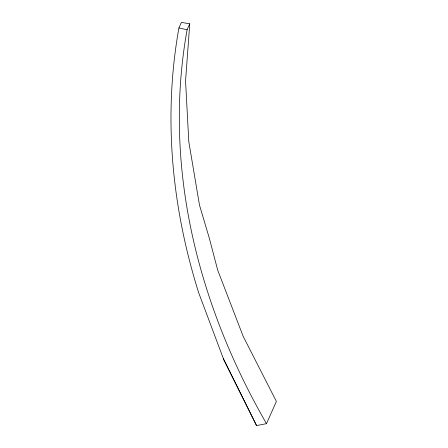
<?xml version="1.0" encoding="UTF-8"?>
<svg xmlns="http://www.w3.org/2000/svg" width="448" height="448" viewBox="0 0 448 448"><rect width="100%" height="100%" fill="white"/><g stroke="black" fill="none" stroke-linecap="round" stroke-linejoin="round"><path stroke-width="0.67" d="M189.75 23.834L185.556 80.942L188.793 141.602L199.478 205.061L209.306 238.151L217.706 270.166L243.191 336.392L276.388 401.419L266.482 423.668L256.558 425.6L223.815 359.822L198.733 292.925A821.033 625.246 24 0 1 178.926 27.927L181.39 22.4L189.75 23.834L187.107 29.77A797.978 607.695 24 0 0 266.482 423.668M178.926 27.927L187.107 29.77M223.406 358.73L256.558 425.6"/></g></svg>
